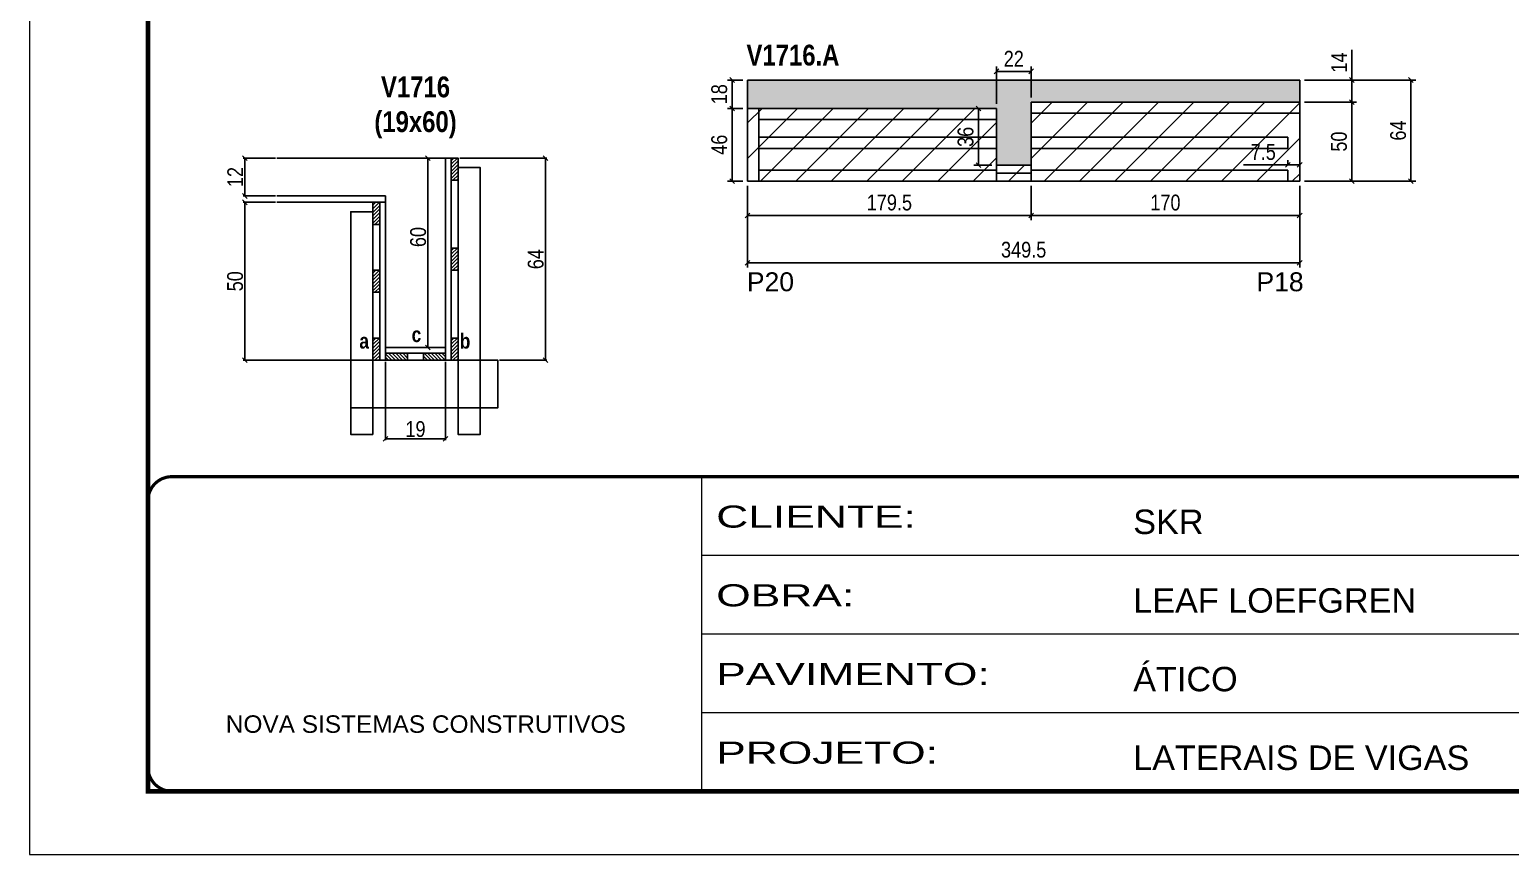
# Model space of a CAD drawing. Extents: x 3309 to 10008, y -2522 to 14608.
# Drawn here: x 8078 to 9015, y 10112 to 10635 of the extents above; entities that cross this region are included whole.
import ezdxf

# ---------------------------------------------------------------- set-up
doc = ezdxf.new("R2010")
doc.units = 0
doc.linetypes.add('CONTINUO', pattern=[0])
doc.linetypes.add('DASHED', pattern=[0.75, 0.5, -0.25])
for name, color, linetype in [('5', 5, 'Continuous'), ('COTA', 241, 'Continuous'), ('detalhes', 4, 'Continuous'), ('NOMENCLATURA', 7, 'Continuous'), ('Painéis', 200, 'Continuous'), ('SARR_2.2x10', 60, 'Continuous'), ('SARR_2.2x7', 40, 'Continuous'), ('SARR_3.5x7', 81, 'Continuous')]:
    doc.layers.add(name, color=color, linetype=linetype)
for name, color, linetype, lineweight in [('CONCRETO', 251, 'Continuous', 25), ('Folhas', 255, 'Continuous', 9), ('Hachura', 251, 'Continuous', 9), ('SARRAFO DE PRESSAO', 251, 'DASHED', 9)]:
    doc.layers.add(name, color=color, linetype=linetype, lineweight=lineweight)
doc.styles.add('ARIAL', font='arial.ttf')
doc.styles.add('COTA TECNICA', font='techl___.ttf', dxfattribs={"height": 10})
doc.styles.add('COTA TECNICA 2X', font='techl___.ttf', dxfattribs={"height": 10})
doc.styles.get("Standard").update_dxf_attribs({"font": 'arial.ttf'})
doc.styles.add('TECNICA', font='techb___.ttf', dxfattribs={"height": 10})
doc.styles.add('Tecnologia', font='')
doc.styles.get('Tecnologia').set_extended_font_data('Forgotten Futurist')
doc.dimstyles.new('PAINEL', dxfattribs={"dimtxt": 10, "dimasz": 3, "dimexe": 3, "dimexo": 3, "dimgap": 3, "dimtad": 1, "dimdec": 1, "dimzin": 12, "dimdsep": 46, "dimtxsty": 'COTA TECNICA', "dimblk1": 'OBLIQUE', "dimblk2": 'OBLIQUE', "dimsah": 1, "dimcen": 0.9, "dimclrd": 4, "dimclre": 4, "dimclrt": 240, "dimadec": 1, "dimazin": 3, "dimtfac": 1, "dimtdec": 1, "dimtmove": 0, "dimatfit": 3, "dimfxl": 1, "dimtolj": 1, "dimtzin": 12, "dimarcsym": 0})
doc.dimstyles.new('SECAO', dxfattribs={"dimscale": 0.333333, "dimtxt": 5, "dimasz": 9, "dimexe": 3, "dimexo": 3, "dimgap": 3, "dimtad": 1, "dimdec": 1, "dimlfac": 0.5, "dimzin": 12, "dimdsep": 46, "dimtxsty": 'COTA TECNICA 2X', "dimblk1": 'OBLIQUE', "dimblk2": 'OBLIQUE', "dimsah": 1, "dimcen": 0.9, "dimclrd": 4, "dimclre": 4, "dimclrt": 240, "dimadec": 1, "dimazin": 3, "dimtfac": 1, "dimtdec": 1, "dimtmove": 0, "dimatfit": 3, "dimfxl": 1, "dimtolj": 1, "dimtzin": 12, "dimarcsym": 0})
pattern_1 = [(135, (41538.6903, -113087.0153), (-1.122532015, -1.122532015), [])]
pattern_2 = [(45, (-115217.018, -22796.3843), (-1.122532015, 1.122532015), [])]

# ---------------------------------------------------------------- blocks, each defined once
blk = doc.blocks.new('9999999999')
at = {"color": 30, "linetype": 'CONTINUO'}
for p, q in [((98564.56, 34230.21), (98564.56, 34429.45)), ((98564.56, 34379.64), (99583.98, 34379.64)), ((98564.56, 34329.83), (99487.98, 34329.83)), ((98564.56, 34280.02), (99487.98, 34280.02))]:
    blk.add_line(p, q, dxfattribs=at)
at = {"color": 30, "linetype": 'CONTINUO', "const_width": 2}
blk.add_lwpolyline([(99583.98, 34230.21), (99583.98, 34414.45, 0.414214), (99568.98, 34429.45), (98228.98, 34429.45, 0.414214), (98213.98, 34414.45), (98213.98, 34245.21, 0.414214), (98228.98, 34230.21), (99583.98, 34230.21)], format="xyb", dxfattribs=at)
at = {"layer": 'Folhas'}
blk.add_lwpolyline([(98138.98, 34190.21), (99623.98, 34190.21), (99623.98, 35240.21), (98138.98, 35240.21)], close=True, dxfattribs=at)
at = {"layer": 'Folhas', "color": 30, "const_width": 3}
blk.add_lwpolyline([(98213.98, 34230.21), (99583.98, 34230.21), (99583.98, 35200.21), (98213.98, 35200.21)], close=True, dxfattribs=at)
at = {"color": 7, "linetype": 'Continuous', "ltscale": 5, "style": 'ARIAL'}
for s, height, p in [('SKR', 15.483, (98837.68, 34393.13)), ('LEAF LOEFGREN', 15.4829, (98837.68, 34343.32)), ('ÁTICO', 15.483, (98837.68, 34293.51)), ('NOVA SISTEMAS CONSTRUTIVOS', 11.0592, (98263.19, 34267.21)), ('LATERAIS DE VIGAS', 15.4829, (98837.68, 34243.7))]:
    blk.add_text(s, height=height, dxfattribs=at).set_placement(p)
at = {"layer": 'Folhas', "color": 7, "style": 'Tecnologia', "width": 1.5}
for s, p in [('CLIENTE:', (98573.65, 34397.17)), ('OBRA:', (98573.65, 34347.31)), ('PAVIMENTO:', (98573.65, 34297.5)), ('PROJETO:', (98573.65, 34247.69))]:
    blk.add_text(s, height=14, dxfattribs=at).set_placement(p)
blk = doc.blocks.new('_Oblique')
at = {"color": 0, "linetype": 'ByBlock', "lineweight": -2}
blk.add_line((-0.5, -0.5), (0.5, 0.5), dxfattribs=at)
blk = doc.blocks.new('*D2849')
at = {"layer": 'COTA', "color": 4, "lineweight": -2, "transparency": 16777216}
for p, q in [((8303.15, 10424.15), (8303.15, 10374.4)), ((8341.15, 10424.15), (8341.15, 10374.4)), ((8341.15, 10375.4), (8303.15, 10375.4))]:
    blk.add_line(p, q, dxfattribs=at)
at = {"layer": 'Defpoints', "color": 0, "transparency": 16777216}
for p in [(8303.15, 10425.15), (8341.15, 10425.15), (8303.15, 10375.4)]:
    blk.add_point(p, dxfattribs=at)
at = {"layer": 'COTA', "color": 4, "lineweight": -2, "transparency": 16777216, "xscale": 3, "yscale": 3, "zscale": 3, "rotation": 180}
blk.add_blockref('_Oblique', (8303.15, 10375.4), dxfattribs=at)
at = {"layer": 'COTA', "color": 4, "lineweight": -2, "transparency": 16777216, "xscale": 3, "yscale": 3, "zscale": 3}
blk.add_blockref('_Oblique', (8341.15, 10375.4), dxfattribs=at)
at = {"layer": 'COTA', "color": 240, "transparency": 16777216, "insert": (8322.15, 10381.49), "char_height": 10, "attachment_point": 5, "style": 'COTA TECNICA 2X'}
blk.add_mtext('\\A1;19', dxfattribs=at)
blk = doc.blocks.new('*D2850')
at = {"layer": 'COTA', "color": 4, "lineweight": -2, "transparency": 16777216}
for p, q in [((8233.45, 10525.15), (8213.1, 10525.15)), ((8214.1, 10525.15), (8214.1, 10425.15)), ((8294.15, 10425.15), (8213.1, 10425.15))]:
    blk.add_line(p, q, dxfattribs=at)
at = {"layer": 'Defpoints', "color": 0, "transparency": 16777216}
for p in [(8234.45, 10525.15), (8214.1, 10425.15), (8295.15, 10425.15, 0)]:
    blk.add_point(p, dxfattribs=at)
at = {"layer": 'COTA', "color": 4, "lineweight": -2, "transparency": 16777216, "xscale": 3, "yscale": 3, "zscale": 3}
for p, rotation in [((8214.1, 10525.15), 90), ((8214.1, 10425.15), 270)]:
    blk.add_blockref('_Oblique', p, dxfattribs=dict(at, rotation=rotation))
at = {"layer": 'COTA', "color": 240, "transparency": 16777216, "insert": (8207.99, 10475.15), "char_height": 10, "attachment_point": 5, "rotation": 90, "style": 'COTA TECNICA 2X'}
blk.add_mtext('\\A1;50', dxfattribs=at)
blk = doc.blocks.new('*D2851')
at = {"layer": 'COTA', "color": 4, "lineweight": -2, "transparency": 16777216}
for p, q in [((8340.15, 10553.15), (8328.98, 10553.15)), ((8329.98, 10433.15), (8329.98, 10553.15)), ((8340.15, 10433.15), (8328.98, 10433.15))]:
    blk.add_line(p, q, dxfattribs=at)
at = {"layer": 'Defpoints', "color": 0, "transparency": 16777216}
for p in [(8329.98, 10553.15), (8341.15, 10553.15), (8341.15, 10433.15)]:
    blk.add_point(p, dxfattribs=at)
at = {"layer": 'COTA', "color": 4, "lineweight": -2, "transparency": 16777216, "xscale": 3, "yscale": 3, "zscale": 3}
for p, rotation in [((8329.98, 10553.15), 90), ((8329.98, 10433.15), 270)]:
    blk.add_blockref('_Oblique', p, dxfattribs=dict(at, rotation=rotation))
at = {"layer": 'COTA', "color": 240, "transparency": 16777216, "insert": (8323.87, 10503.15), "char_height": 10, "attachment_point": 5, "rotation": 90, "style": 'COTA TECNICA 2X'}
blk.add_mtext('\\A1;60', dxfattribs=at)
blk = doc.blocks.new('*D2878')
at = {"layer": 'COTA', "color": 4, "lineweight": -2, "transparency": 16777216}
for p, q in [((8233.45, 10553.15), (8213.1, 10553.15)), ((8214.1, 10529.15), (8214.1, 10553.15)), ((8233.45, 10529.15), (8213.1, 10529.15))]:
    blk.add_line(p, q, dxfattribs=at)
at = {"layer": 'Defpoints', "color": 0, "transparency": 16777216}
for p in [(8214.1, 10553.15), (8234.45, 10553.15), (8234.45, 10529.15)]:
    blk.add_point(p, dxfattribs=at)
at = {"layer": 'COTA', "color": 4, "lineweight": -2, "transparency": 16777216, "xscale": 3, "yscale": 3, "zscale": 3}
for p, rotation in [((8214.1, 10553.15), 90), ((8214.1, 10529.15), 270)]:
    blk.add_blockref('_Oblique', p, dxfattribs=dict(at, rotation=rotation))
at = {"layer": 'COTA', "color": 240, "transparency": 16777216, "insert": (8208.05, 10541.15), "char_height": 10, "attachment_point": 5, "rotation": 90, "style": 'COTA TECNICA 2X'}
blk.add_mtext('\\A1;12', dxfattribs=at)
blk = doc.blocks.new('*D2879')
at = {"layer": 'COTA', "color": 4, "lineweight": -2, "transparency": 16777216}
for p, q in [((8350.15, 10553.15), (8405.4, 10553.15)), ((8404.4, 10425.15), (8404.4, 10553.15)), ((8375.34, 10425.15), (8405.4, 10425.15))]:
    blk.add_line(p, q, dxfattribs=at)
at = {"layer": 'Defpoints', "color": 0, "transparency": 16777216}
for p in [(8349.15, 10553.15), (8404.4, 10553.15), (8374.34, 10425.15)]:
    blk.add_point(p, dxfattribs=at)
at = {"layer": 'COTA', "color": 4, "lineweight": -2, "transparency": 16777216, "xscale": 3, "yscale": 3, "zscale": 3}
for p, rotation in [((8404.4, 10553.15), 90), ((8404.4, 10425.15), 270)]:
    blk.add_blockref('_Oblique', p, dxfattribs=dict(at, rotation=rotation))
at = {"layer": 'COTA', "color": 240, "transparency": 16777216, "insert": (8398.3, 10489.15), "char_height": 10, "attachment_point": 5, "rotation": 90, "style": 'COTA TECNICA 2X'}
blk.add_mtext('\\A1;64', dxfattribs=at)
blk = doc.blocks.new('*D2852')
at = {"layer": 'COTA', "color": 4, "linetype": 'ByBlock', "lineweight": -2, "transparency": 16777216}
for p, q in [((8711.93, 10535.61), (8711.93, 10513.83)), ((8881.93, 10535.61), (8881.93, 10513.83)), ((8881.93, 10516.83), (8711.93, 10516.83))]:
    blk.add_line(p, q, dxfattribs=at)
at = {"layer": 'Defpoints', "color": 0, "linetype": 'ByBlock', "transparency": 16777216}
for p in [(8711.93, 10538.61), (8881.93, 10538.61), (8711.93, 10516.83)]:
    blk.add_point(p, dxfattribs=at)
at = {"layer": 'COTA', "color": 4, "linetype": 'ByBlock', "lineweight": -2, "transparency": 16777216, "xscale": 3, "yscale": 3, "zscale": 3, "rotation": 180}
blk.add_blockref('_Oblique', (8711.93, 10516.83), dxfattribs=at)
at = {"layer": 'COTA', "color": 4, "linetype": 'ByBlock', "lineweight": -2, "transparency": 16777216, "xscale": 3, "yscale": 3, "zscale": 3}
blk.add_blockref('_Oblique', (8881.93, 10516.83), dxfattribs=at)
at = {"layer": 'COTA', "color": 240, "linetype": 'ByBlock', "transparency": 16777216, "insert": (8796.93, 10524.93), "char_height": 10, "attachment_point": 5, "style": 'COTA TECNICA'}
blk.add_mtext('\\A1;170', dxfattribs=at)
blk = doc.blocks.new('*D2853')
at = {"layer": 'COTA', "color": 4, "linetype": 'ByBlock', "lineweight": -2, "transparency": 16777216}
for p, q in [((8532.43, 10535.61), (8532.43, 10513.83)), ((8711.93, 10535.61), (8711.93, 10513.83)), ((8711.93, 10516.83), (8532.43, 10516.83))]:
    blk.add_line(p, q, dxfattribs=at)
at = {"layer": 'Defpoints', "color": 0, "linetype": 'ByBlock', "transparency": 16777216}
for p in [(8532.43, 10538.61), (8711.93, 10538.61), (8532.43, 10516.83)]:
    blk.add_point(p, dxfattribs=at)
at = {"layer": 'COTA', "color": 4, "linetype": 'ByBlock', "lineweight": -2, "transparency": 16777216, "xscale": 3, "yscale": 3, "zscale": 3, "rotation": 180}
blk.add_blockref('_Oblique', (8532.43, 10516.83), dxfattribs=at)
at = {"layer": 'COTA', "color": 4, "linetype": 'ByBlock', "lineweight": -2, "transparency": 16777216, "xscale": 3, "yscale": 3, "zscale": 3}
blk.add_blockref('_Oblique', (8711.93, 10516.83), dxfattribs=at)
at = {"layer": 'COTA', "color": 240, "linetype": 'ByBlock', "transparency": 16777216, "insert": (8622.18, 10524.96), "char_height": 10, "attachment_point": 5, "style": 'COTA TECNICA'}
blk.add_mtext('\\A1;179.5', dxfattribs=at)
blk = doc.blocks.new('*D2880')
at = {"layer": 'COTA', "color": 4, "linetype": 'ByBlock', "lineweight": -2, "transparency": 16777216}
for p, q in [((8532.43, 10535.61), (8532.43, 10483.83)), ((8881.93, 10535.61), (8881.93, 10483.83)), ((8881.93, 10486.83), (8532.43, 10486.83))]:
    blk.add_line(p, q, dxfattribs=at)
at = {"layer": 'Defpoints', "color": 0, "linetype": 'ByBlock', "transparency": 16777216}
for p in [(8532.43, 10538.61), (8881.93, 10538.61), (8532.43, 10486.83)]:
    blk.add_point(p, dxfattribs=at)
at = {"layer": 'COTA', "color": 4, "linetype": 'ByBlock', "lineweight": -2, "transparency": 16777216, "xscale": 3, "yscale": 3, "zscale": 3, "rotation": 180}
blk.add_blockref('_Oblique', (8532.43, 10486.83), dxfattribs=at)
at = {"layer": 'COTA', "color": 4, "linetype": 'ByBlock', "lineweight": -2, "transparency": 16777216, "xscale": 3, "yscale": 3, "zscale": 3}
blk.add_blockref('_Oblique', (8881.93, 10486.83), dxfattribs=at)
at = {"layer": 'COTA', "color": 240, "linetype": 'ByBlock', "transparency": 16777216, "insert": (8707.18, 10495.08), "char_height": 10, "attachment_point": 5, "style": 'COTA TECNICA'}
blk.add_mtext('\\A1;349.5', dxfattribs=at)
blk = doc.blocks.new('*D2881')
at = {"layer": 'COTA', "color": 4, "lineweight": -2, "transparency": 16777216}
for p, q in [((8686.93, 10584.61), (8675.64, 10584.61)), ((8678.64, 10548.61), (8678.64, 10584.61)), ((8686.93, 10548.61), (8675.64, 10548.61))]:
    blk.add_line(p, q, dxfattribs=at)
at = {"layer": 'Defpoints', "color": 0, "transparency": 16777216}
for p in [(8678.64, 10584.61), (8689.93, 10584.61), (8689.93, 10548.61)]:
    blk.add_point(p, dxfattribs=at)
at = {"layer": 'COTA', "color": 4, "lineweight": -2, "transparency": 16777216, "xscale": 3, "yscale": 3, "zscale": 3}
for p, rotation in [((8678.64, 10584.61), 90), ((8678.64, 10548.61), 270)]:
    blk.add_blockref('_Oblique', p, dxfattribs=dict(at, rotation=rotation))
at = {"layer": 'COTA', "color": 240, "transparency": 16777216, "insert": (8670.42, 10566.61), "char_height": 10, "attachment_point": 5, "rotation": 90, "style": 'COTA TECNICA'}
blk.add_mtext('\\A1;36', dxfattribs=at)
blk = doc.blocks.new('*D2882')
at = {"layer": 'COTA', "color": 4, "lineweight": -2, "transparency": 16777216}
for p, q in [((8884.93, 10588.61), (8917.95, 10588.61)), ((8914.95, 10588.61), (8914.95, 10538.61)), ((8884.93, 10538.61), (8917.95, 10538.61))]:
    blk.add_line(p, q, dxfattribs=at)
at = {"layer": 'Defpoints', "color": 0, "transparency": 16777216}
for p in [(8881.93, 10588.61), (8881.93, 10538.61), (8914.95, 10538.61)]:
    blk.add_point(p, dxfattribs=at)
at = {"layer": 'COTA', "color": 4, "lineweight": -2, "transparency": 16777216, "xscale": 3, "yscale": 3, "zscale": 3}
for p, rotation in [((8914.95, 10588.61), 90), ((8914.95, 10538.61), 270)]:
    blk.add_blockref('_Oblique', p, dxfattribs=dict(at, rotation=rotation))
at = {"layer": 'COTA', "color": 240, "transparency": 16777216, "insert": (8906.84, 10563.61), "char_height": 10, "attachment_point": 5, "rotation": 90, "style": 'COTA TECNICA'}
blk.add_mtext('\\A1;50', dxfattribs=at)
blk = doc.blocks.new('*D2883')
at = {"layer": 'COTA', "color": 4, "lineweight": -2, "transparency": 16777216}
for p, q in [((8914.95, 10602.61), (8914.95, 10621.72)), ((8884.93, 10602.61), (8917.95, 10602.61)), ((8914.95, 10588.61), (8914.95, 10602.61)), ((8884.93, 10588.61), (8917.95, 10588.61))]:
    blk.add_line(p, q, dxfattribs=at)
at = {"layer": 'Defpoints', "color": 0, "transparency": 16777216}
for p in [(8881.93, 10602.61), (8914.95, 10602.61), (8881.93, 10588.61)]:
    blk.add_point(p, dxfattribs=at)
at = {"layer": 'COTA', "color": 4, "lineweight": -2, "transparency": 16777216, "xscale": 3, "yscale": 3, "zscale": 3}
for p, rotation in [((8914.95, 10602.61), 90), ((8914.95, 10588.61), 270)]:
    blk.add_blockref('_Oblique', p, dxfattribs=dict(at, rotation=rotation))
at = {"layer": 'COTA', "color": 240, "transparency": 16777216, "insert": (8906.88, 10613.66), "char_height": 10, "attachment_point": 5, "rotation": 90, "style": 'COTA TECNICA'}
blk.add_mtext('\\A1;14', dxfattribs=at)
blk = doc.blocks.new('*D2884')
at = {"layer": 'COTA', "color": 4, "lineweight": -2, "transparency": 16777216}
for p, q in [((8884.93, 10602.61), (8955.38, 10602.61)), ((8952.38, 10538.61), (8952.38, 10602.61)), ((8884.93, 10538.61), (8955.38, 10538.61))]:
    blk.add_line(p, q, dxfattribs=at)
at = {"layer": 'Defpoints', "color": 0, "transparency": 16777216}
for p in [(8881.93, 10602.61), (8952.38, 10602.61), (8881.93, 10538.61)]:
    blk.add_point(p, dxfattribs=at)
at = {"layer": 'COTA', "color": 4, "lineweight": -2, "transparency": 16777216, "xscale": 3, "yscale": 3, "zscale": 3}
for p, rotation in [((8952.38, 10602.61), 90), ((8952.38, 10538.61), 270)]:
    blk.add_blockref('_Oblique', p, dxfattribs=dict(at, rotation=rotation))
at = {"layer": 'COTA', "color": 240, "transparency": 16777216, "insert": (8944.28, 10570.61), "char_height": 10, "attachment_point": 5, "rotation": 90, "style": 'COTA TECNICA'}
blk.add_mtext('\\A1;64', dxfattribs=at)
blk = doc.blocks.new('*D2885')
at = {"layer": 'COTA', "color": 4, "lineweight": -2, "transparency": 16777216}
for p, q in [((8529.43, 10584.61), (8519.6, 10584.61)), ((8522.6, 10584.61), (8522.6, 10538.61)), ((8529.43, 10538.61), (8519.6, 10538.61))]:
    blk.add_line(p, q, dxfattribs=at)
at = {"layer": 'Defpoints', "color": 0, "transparency": 16777216}
for p in [(8532.43, 10584.61), (8522.6, 10538.61), (8532.43, 10538.61)]:
    blk.add_point(p, dxfattribs=at)
at = {"layer": 'COTA', "color": 4, "lineweight": -2, "transparency": 16777216, "xscale": 3, "yscale": 3, "zscale": 3}
for p, rotation in [((8522.6, 10584.61), 90), ((8522.6, 10538.61), 270)]:
    blk.add_blockref('_Oblique', p, dxfattribs=dict(at, rotation=rotation))
at = {"layer": 'COTA', "color": 240, "transparency": 16777216, "insert": (8514.5, 10561.61), "char_height": 10, "attachment_point": 5, "rotation": 90, "style": 'COTA TECNICA'}
blk.add_mtext('\\A1;46', dxfattribs=at)
blk = doc.blocks.new('*D2886')
at = {"layer": 'COTA', "color": 4, "lineweight": -2, "transparency": 16777216}
for p, q in [((8529.43, 10602.61), (8519.6, 10602.61)), ((8522.6, 10584.61), (8522.6, 10602.61)), ((8529.43, 10584.61), (8519.6, 10584.61))]:
    blk.add_line(p, q, dxfattribs=at)
at = {"layer": 'Defpoints', "color": 0, "transparency": 16777216}
for p in [(8522.6, 10602.61), (8532.43, 10602.61), (8532.43, 10584.61)]:
    blk.add_point(p, dxfattribs=at)
at = {"layer": 'COTA', "color": 4, "lineweight": -2, "transparency": 16777216, "xscale": 3, "yscale": 3, "zscale": 3}
for p, rotation in [((8522.6, 10602.61), 90), ((8522.6, 10584.61), 270)]:
    blk.add_blockref('_Oblique', p, dxfattribs=dict(at, rotation=rotation))
at = {"layer": 'COTA', "color": 240, "transparency": 16777216, "insert": (8514.51, 10593.61), "char_height": 10, "attachment_point": 5, "rotation": 90, "style": 'COTA TECNICA'}
blk.add_mtext('\\A1;18', dxfattribs=at)
blk = doc.blocks.new('*D2887')
at = {"layer": 'COTA', "color": 4, "lineweight": -2, "transparency": 16777216}
for p, q in [((8689.93, 10587.61), (8689.93, 10611.09)), ((8689.93, 10608.09), (8711.93, 10608.09)), ((8711.93, 10591.61), (8711.93, 10611.09))]:
    blk.add_line(p, q, dxfattribs=at)
at = {"layer": 'Defpoints', "color": 0, "transparency": 16777216}
for p in [(8711.93, 10608.09), (8689.93, 10584.61), (8711.93, 10588.61)]:
    blk.add_point(p, dxfattribs=at)
at = {"layer": 'COTA', "color": 4, "lineweight": -2, "transparency": 16777216, "xscale": 3, "yscale": 3, "zscale": 3, "rotation": 180}
blk.add_blockref('_Oblique', (8689.93, 10608.09), dxfattribs=at)
at = {"layer": 'COTA', "color": 4, "lineweight": -2, "transparency": 16777216, "xscale": 3, "yscale": 3, "zscale": 3}
blk.add_blockref('_Oblique', (8711.93, 10608.09), dxfattribs=at)
at = {"layer": 'COTA', "color": 240, "transparency": 16777216, "insert": (8700.93, 10616.09), "char_height": 10, "attachment_point": 5, "style": 'COTA TECNICA'}
blk.add_mtext('\\A1;22', dxfattribs=at)
blk = doc.blocks.new('*D2892')
at = {"layer": 'COTA', "color": 4, "lineweight": -2, "transparency": 16777216}
for p, q in [((8874.43, 10548.83), (8846.27, 10548.83)), ((8874.43, 10548.61), (8874.43, 10551.83)), ((8881.93, 10548.83), (8874.43, 10548.83)), ((8881.93, 10548.61), (8881.93, 10551.83))]:
    blk.add_line(p, q, dxfattribs=at)
at = {"layer": 'Defpoints', "color": 0, "transparency": 16777216}
for p in [(8874.43, 10548.83), (8874.43, 10545.61), (8881.93, 10545.61)]:
    blk.add_point(p, dxfattribs=at)
at = {"layer": 'COTA', "color": 4, "lineweight": -2, "transparency": 16777216, "xscale": 3, "yscale": 3, "zscale": 3, "rotation": 180}
blk.add_blockref('_Oblique', (8874.43, 10548.83), dxfattribs=at)
at = {"layer": 'COTA', "color": 4, "lineweight": -2, "transparency": 16777216, "xscale": 3, "yscale": 3, "zscale": 3}
blk.add_blockref('_Oblique', (8881.93, 10548.83), dxfattribs=at)
at = {"layer": 'COTA', "color": 240, "transparency": 16777216, "insert": (8858.85, 10556.94), "char_height": 10, "attachment_point": 5, "style": 'COTA TECNICA'}
blk.add_mtext('\\A1;7.5', dxfattribs=at)

msp = doc.modelspace()

# ---------------------------------------------------------------- hatches: boundary and pattern name
at = {"layer": 'COTA'}
h = msp.add_hatch(dxfattribs=at)
h.set_pattern_fill('AR-CONC', color=256, scale=0.03)
h.set_pattern_definition([(50, (3191.8154, 1083.9994), (5.46554, -0.4781726), [0.5715, -6.2865]), (355, (3191.8154, 1083.9994), (-1.0573026, 5.7317054), [0.4572, -5.0292175]), (100.451445, (3192.271, 1083.9595), (4.4082374, 5.2535326), [0.4857003, -5.3427073]), (46.1842, (3191.8154, 1085.5234), (8.1323712, -1.26127), [0.85725, -9.42975]), (96.63556, (3192.493, 1085.418), (7.122124, 7.422784), [0.728551, -8.014068]), (351.18415, (3191.8154, 1085.523), (7.122124, 7.422784), [0.685799, -7.543792]), (21, (3192.5774, 1085.1424), (4.5484317, -3.067956), [0.5715, -6.2865]), (326, (3192.5774, 1085.1424), (1.8540609, 5.525639), [0.4572, -5.0292]), (71.451445, (3192.9565, 1084.8867), (6.4024926, 2.457683), [0.4857003, -5.342698]), (37.5, (3191.8154, 1083.9994), (0.0926581, 2.53665117), [0, -4.96824, 0, -5.1054, 0, -5.04825]), (7.5, (3191.8154, 1083.9994), (2.0045899, 3.00541724), [0, -2.91084, 0, -4.85394, 0, -1.92405]), (327.5, (3190.1162, 1083.9994), (4.06771786, -0.17186232), [0, -1.905, 0, -5.9436, 0, -7.8867]), (317.5, (3189.3542, 1083.9994), (4.4438754, 0.7627947), [0, -2.4765, 0, -3.94716, 0, -5.6007])])
h.paths.add_polyline_path([(8689.93, 10548.61), (8711.93, 10548.61), (8711.93, 10588.61), (8881.93, 10588.61), (8881.93, 10602.61), (8532.43, 10602.61), (8532.43, 10584.61), (8689.93, 10584.61)])
at = {"layer": 'Hachura', "linetype": 'ByBlock'}
h = msp.add_hatch(dxfattribs=at)
h.set_pattern_fill('ANSI31', color=256, scale=5)
h.paths.add_polyline_path([(8532.43, 10584.61), (8532.43, 10538.61), (8711.93, 10538.61), (8711.93, 10548.61), (8689.93, 10548.61), (8689.93, 10584.61)])
h.paths.add_polyline_path([(8711.93, 10588.61), (8711.93, 10538.61), (8881.93, 10538.61), (8881.93, 10588.61)])
h.paths.add_polyline_path([(9044.87, 10602.61), (9044.87, 10538.61), (9288.87, 10538.61), (9288.87, 10602.61)])
h.paths.add_polyline_path([(9288.87, 10602.61), (9288.87, 10538.61), (9394.37, 10538.61), (9394.37, 10602.61)])
at = {"layer": 'SARR_2.2x7'}
h = msp.add_hatch(dxfattribs=at)
h.set_pattern_fill('ANSI31', color=256, scale=0.5)
h.set_pattern_definition([(45, (-115217.018, -22682.3843), (-1.122532015, 1.122532015), [])])
h.paths.add_polyline_path([(8349.15, 10539.15), (8344.75, 10539.15), (8344.75, 10553.15), (8349.15, 10553.15)])
h = msp.add_hatch(dxfattribs=at)
h.set_pattern_fill('ANSI31', color=256, scale=0.5)
h.set_pattern_definition([(45, (-115217.018, -22710.3843), (-1.122532015, 1.122532015), [])])
h.paths.add_polyline_path([(8295.15, 10511.15), (8299.55, 10511.15), (8299.55, 10525.15), (8295.15, 10525.15)])
h = msp.add_hatch(dxfattribs=at)
h.set_pattern_fill('ANSI31', color=256, scale=0.5)
h.set_pattern_definition([(45, (-115217.018, -22739.3843), (-1.122532015, 1.122532015), [])])
h.paths.add_polyline_path([(8349.15, 10482.15), (8344.75, 10482.15), (8344.75, 10496.15), (8349.15, 10496.15)])
h = msp.add_hatch(dxfattribs=at)
h.set_pattern_fill('ANSI31', color=256, scale=0.5)
h.set_pattern_definition([(45, (-115217.018, -22753.3843), (-1.122532015, 1.122532015), [])])
h.paths.add_polyline_path([(8295.15, 10468.15), (8299.55, 10468.15), (8299.55, 10482.15), (8295.15, 10482.15)])
h = msp.add_hatch(dxfattribs=at)
h.set_pattern_fill('ANSI31', color=256, scale=0.5)
h.set_pattern_definition(pattern_2)
h.paths.add_polyline_path([(8295.15, 10425.15), (8299.55, 10425.15), (8299.55, 10439.15), (8295.15, 10439.15)])
h = msp.add_hatch(dxfattribs=at)
h.set_pattern_fill('ANSI31', color=256, scale=0.5)
h.set_pattern_definition(pattern_2)
h.paths.add_polyline_path([(8349.15, 10425.15), (8344.75, 10425.15), (8344.75, 10439.15), (8349.15, 10439.15)])
h = msp.add_hatch(dxfattribs=at)
h.set_pattern_fill('ANSI31', color=256, scale=0.5, angle=90)
h.set_pattern_definition(pattern_1)
h.paths.add_polyline_path([(8317.15, 10425.15), (8317.15, 10429.55), (8303.15, 10429.55), (8303.15, 10425.15)])
h = msp.add_hatch(dxfattribs=at)
h.set_pattern_fill('ANSI31', color=256, scale=0.5, angle=90)
h.set_pattern_definition(pattern_1)
h.paths.add_polyline_path([(8327.15, 10429.55), (8327.15, 10425.15), (8341.15, 10425.15), (8341.15, 10429.55)])

# ---------------------------------------------------------------- linework, layer by layer
at = {"layer": 'CONCRETO', "linetype": 'Continuous'}
msp.add_line((8349.15, 10553.15), (8234.45, 10553.15), dxfattribs=at)
at = {"layer": 'COTA'}
for p, q in [((8532.43, 10584.61), (8532.43, 10602.61)), ((8532.43, 10602.61), (8881.93, 10602.61)), ((8881.93, 10602.61), (8881.93, 10588.61)), ((8689.93, 10548.61), (8689.93, 10538.61))]:
    msp.add_line(p, q, dxfattribs=at)
at = {"layer": 'Painéis', "linetype": 'ByBlock'}
for p, q in [((8689.93, 10584.61), (8532.43, 10584.61)), ((8532.43, 10538.61), (8532.43, 10584.61)), ((8689.93, 10548.61), (8689.93, 10584.61)), ((8881.93, 10588.61), (8711.93, 10588.61)), ((8711.93, 10538.61), (8711.93, 10588.61)), ((8881.93, 10538.61), (8881.93, 10588.61)), ((8711.93, 10548.61), (8689.93, 10548.61)), ((8881.93, 10538.61), (8532.43, 10538.61))]:
    msp.add_line(p, q, dxfattribs=at)
at = {"layer": 'Painéis', "linetype": 'Continuous'}
for points in [[(8344.75, 10425.15), (8344.75, 10553.15), (8341.15, 10553.15), (8341.15, 10425.15)], [(8299.55, 10425.15), (8299.55, 10525.15), (8303.15, 10525.15), (8303.15, 10425.15)], [(8341.15, 10433.15), (8303.15, 10433.15), (8303.15, 10429.55), (8341.15, 10429.55)]]:
    msp.add_lwpolyline(points, close=True, dxfattribs=at)
at = {"layer": 'Painéis', "linetype": 'Continuous', "elevation": 0}
msp.add_lwpolyline([(8234.45, 10525.15), (8303.15, 10525.15), (8303.15, 10529.15), (8234.45, 10529.15)], dxfattribs=at)
at = {"layer": 'SARR_2.2x10'}
msp.add_line((8689.93, 10543.61), (8711.93, 10543.61), dxfattribs=at)
at = {"layer": 'SARR_2.2x7', "linetype": 'Continuous'}
for p, q in [((8539.43, 10538.61), (8539.43, 10584.61)), ((8539.43, 10577.61), (8689.93, 10577.61)), ((8711.93, 10581.61), (8881.93, 10581.61)), ((8539.43, 10566.33), (8689.93, 10566.33)), ((8711.93, 10566.33), (8874.43, 10566.33)), ((8874.43, 10559.33), (8874.43, 10566.33)), ((8539.43, 10559.33), (8689.93, 10559.33)), ((8711.93, 10559.33), (8874.43, 10559.33)), ((8539.43, 10545.61), (8689.93, 10545.61)), ((8711.93, 10545.61), (8874.43, 10545.61)), ((8874.43, 10538.61), (8874.43, 10545.61))]:
    msp.add_line(p, q, dxfattribs=at)
at = {"layer": 'SARR_2.2x7'}
for points in [[(8344.75, 10553.15), (8344.75, 10539.15), (8349.15, 10539.15), (8349.15, 10553.15)], [(8299.55, 10525.15), (8299.55, 10511.15), (8295.15, 10511.15), (8295.15, 10525.15)], [(8344.75, 10496.15), (8344.75, 10482.15), (8349.15, 10482.15), (8349.15, 10496.15)], [(8299.55, 10482.15), (8299.55, 10468.15), (8295.15, 10468.15), (8295.15, 10482.15)], [(8299.55, 10439.15), (8299.55, 10425.15), (8295.15, 10425.15), (8295.15, 10439.15)], [(8344.75, 10439.15), (8344.75, 10425.15), (8349.15, 10425.15), (8349.15, 10439.15)], [(8303.15, 10429.55), (8317.15, 10429.55), (8317.15, 10425.15), (8303.15, 10425.15)], [(8341.15, 10429.55), (8327.15, 10429.55), (8327.15, 10425.15), (8341.15, 10425.15)]]:
    msp.add_lwpolyline(points, close=True, dxfattribs=at)
at = {"layer": 'SARR_3.5x7'}
for points in [[(8349.15, 10547.15), (8363.15, 10547.15), (8363.15, 10378.18), (8349.15, 10378.18)], [(8295.15, 10519.15), (8281.15, 10519.15), (8281.15, 10378.18), (8295.15, 10378.18)], [(8281.15, 10425.15), (8374.34, 10425.15), (8374.34, 10395.06), (8281.15, 10395.06)]]:
    msp.add_lwpolyline(points, close=True, dxfattribs=at)

# ---------------------------------------------------------------- block references
at = {"layer": 'SARRAFO DE PRESSAO', "color": 6, "linetype": 'ByBlock'}
msp.add_blockref('9999999999', (-90061.11, -24078.07), dxfattribs=at)

# ---------------------------------------------------------------- texts
at = {"layer": '5', "linetype": 'Continuous'}
for s, p in [('P20', (8531.98, 10468.82)), ('P18', (8854.6, 10468.82))]:
    msp.add_text(s, height=12, rotation=0.00004, dxfattribs=at).set_placement(p)
at = {"layer": 'detalhes', "style": 'TECNICA'}
for s, p in [('c', (8319.7, 10436.63)), ('a', (8286.63, 10432.52)), ('b', (8350.19, 10432.5))]:
    msp.add_text(s, height=9.6, dxfattribs=at).set_placement(p)
at = {"layer": 'NOMENCLATURA', "style": 'TECNICA'}
msp.add_text('V1716.A', height=13.2, dxfattribs=at).set_placement((8531.71, 10611.79))
at = {"layer": 'NOMENCLATURA', "insert": (8322.18, 10604.85), "char_height": 13.2, "attachment_point": 2, "style": 'TECNICA'}
msp.add_mtext_dynamic_manual_height_columns('V1716\\P(19x60)', width=300.2766, gutter_width=1, heights=[0], dxfattribs=at)

# ---------------------------------------------------------------- dimensions: what is measured, and where the dimension line sits
at = {"layer": 'COTA'}
for base, p1, p2, picture, middle in [((8711.93, 10608.09), (8689.93, 10584.61), (8711.93, 10588.61), '*D2887', (8700.93, 10616.09)), ((8874.43, 10548.83), (8881.93, 10545.61), (8874.43, 10545.61), '*D2892', (8858.85, 10556.94))]:
    dim = msp.add_linear_dim(base=base, p1=p1, p2=p2, dimstyle='PAINEL', dxfattribs=at)
    dim.commit()
    dim.dimension.update_dxf_attribs({"geometry": picture, "text_midpoint": middle})
for base, p1, p2, dimstyle, picture, middle in [((8914.95, 10602.61), (8881.93, 10588.61), (8881.93, 10602.61), 'PAINEL', '*D2883', (8906.88, 10613.66)), ((8522.6, 10602.61), (8532.43, 10584.61), (8532.43, 10602.61), 'PAINEL', '*D2886', (8514.51, 10593.61)), ((8952.38, 10602.61), (8881.93, 10538.61), (8881.93, 10602.61), 'PAINEL', '*D2884', (8944.28, 10570.61)), ((8522.6, 10538.61), (8532.43, 10584.61), (8532.43, 10538.61), 'PAINEL', '*D2885', (8514.5, 10561.61)), ((8678.64, 10584.61), (8689.93, 10548.61), (8689.93, 10584.61), 'PAINEL', '*D2881', (8670.42, 10566.61)), ((8914.95, 10538.61), (8881.93, 10588.61), (8881.93, 10538.61), 'PAINEL', '*D2882', (8906.84, 10563.61)), ((8214.1, 10553.15), (8234.45, 10529.15), (8234.45, 10553.15), 'SECAO', '*D2878', (8208.05, 10541.15)), ((8404.4, 10553.15), (8374.34, 10425.15), (8349.15, 10553.15), 'SECAO', '*D2879', (8398.3, 10489.15)), ((8214.1, 10425.15, 0), (8234.45, 10525.15), (8295.15, 10425.15), 'SECAO', '*D2850', (8207.99, 10475.15, 0))]:
    dim = msp.add_linear_dim(base=base, p1=p1, p2=p2, angle=90, dimstyle=dimstyle, dxfattribs=at)
    dim.commit()
    dim.dimension.update_dxf_attribs({"geometry": picture, "text_midpoint": middle})
for base, p1, p2, angle, picture, middle in [((8329.98, 10553.15), (8341.15, 10433.15), (8341.15, 10553.15), 90, '*D2851', (8329.98, 10503.15)), ((8303.15, 10375.4), (8341.15, 10425.15), (8303.15, 10425.15), 180, '*D2849', (8322.15, 10375.4))]:
    dim = msp.add_linear_dim(base=base, p1=p1, p2=p2, angle=angle, dimstyle='SECAO', dxfattribs=at)
    dim.commit()
    dim.dimension.update_dxf_attribs({"geometry": picture, "text_midpoint": middle, "dimtype": 160})
at = {"layer": 'COTA', "linetype": 'ByBlock'}
dim = msp.add_linear_dim(base=(8532.43, 10516.83), p1=(8711.93, 10538.61), p2=(8532.43, 10538.61), angle=180, dimstyle='PAINEL', override={"dimtmove": 1}, dxfattribs=at)
dim.commit()
dim.dimension.update_dxf_attribs({"geometry": '*D2853', "text_midpoint": (8622.18, 10524.96)})
for base, p2, picture, middle in [((8532.43, 10486.83), (8532.43, 10538.61), '*D2880', (8707.18, 10495.08)), ((8711.93, 10516.83), (8711.93, 10538.61), '*D2852', (8796.93, 10524.93))]:
    dim = msp.add_linear_dim(base=base, p1=(8881.93, 10538.61), p2=p2, angle=180, dimstyle='PAINEL', dxfattribs=at)
    dim.commit()
    dim.dimension.update_dxf_attribs({"geometry": picture, "text_midpoint": middle})

doc.saveas('drawing.dxf')
